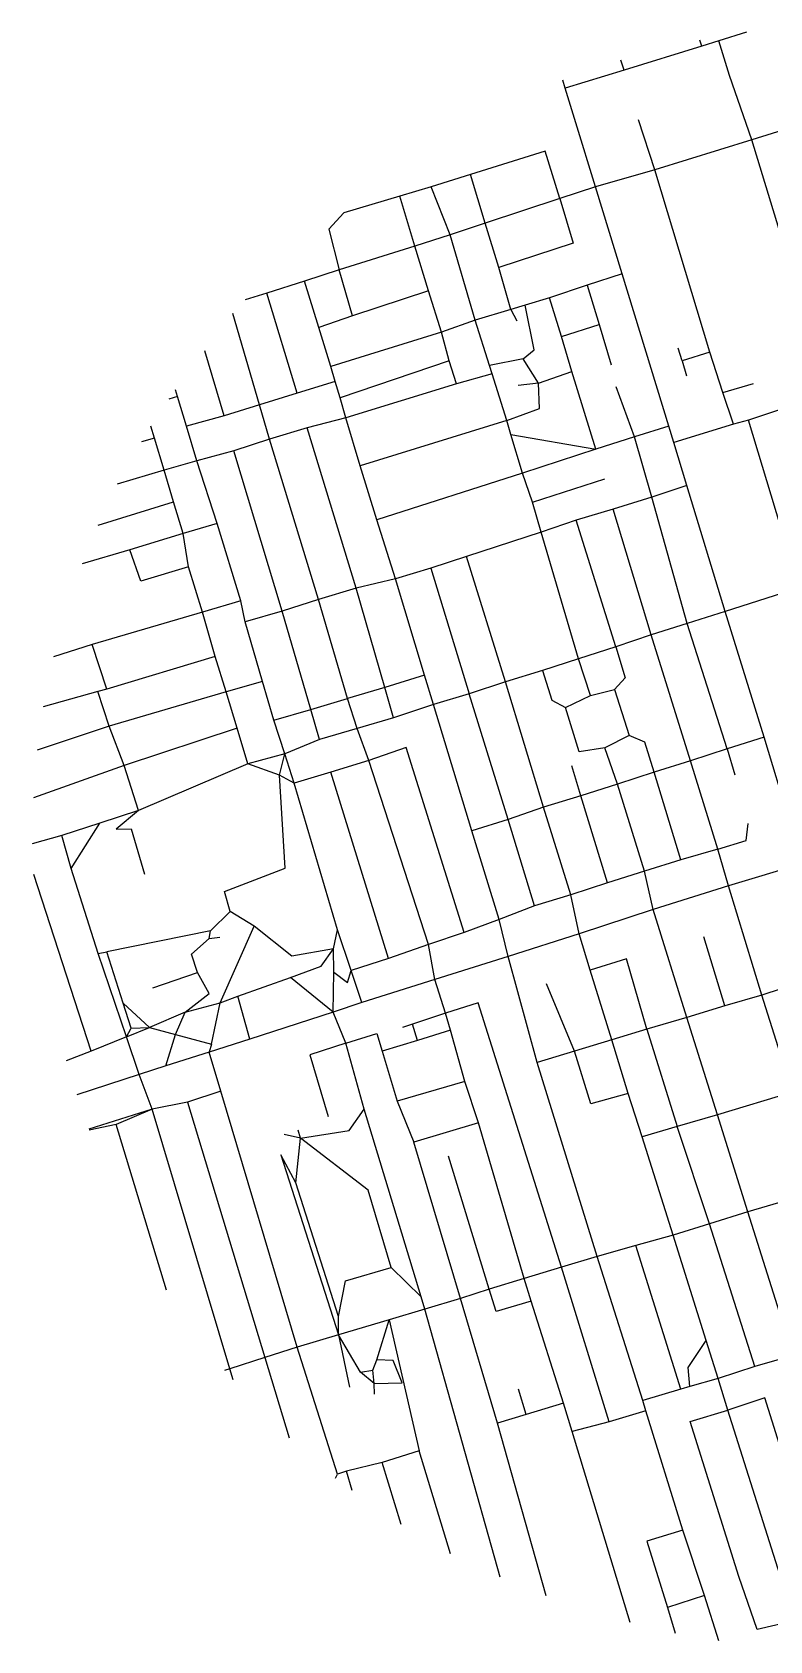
# Model space of a CAD drawing. Header units: metres. Extents: x 627085 to 629776, y 4834874 to 4837247.
# Drawn here: x 627085 to 628053, y 4834886 to 4836997 of the extents above; entities that cross this region are included whole.
import ezdxf

# ---------------------------------------------------------------- set-up
doc = ezdxf.new("R2010")
doc.units = ezdxf.units.M

msp = doc.modelspace()

# ---------------------------------------------------------------- linework, layer by layer
at = {"layer": 'ROADS'}
for points in [[(628022.2, 4836996.6), (627985.9, 4836985.3)], [(627963.5, 4836978.1), (627861.4, 4836946.7)], [(627963.5, 4836978.1), (627960.8, 4836986.2)], [(627985.9, 4836985.3), (627963.5, 4836978.1)], [(627999.9, 4836939.7), (627985.9, 4836985.3)], [(627861.4, 4836946.7), (627857.3, 4836959.7)], [(627784.3, 4836923.2), (627781, 4836933.6)], [(627861.4, 4836946.7), (627784.3, 4836923.2)], [(628028.9, 4836855.5), (627999.9, 4836939.7)], [(627798, 4836877.6), (627784.3, 4836923.2)], [(627824, 4836793.7), (627798, 4836877.6)], [(627901.6, 4836815.9), (627880.3, 4836881.7)], [(628134.6, 4836888.3), (628028.9, 4836855.5)], [(628028.9, 4836855.5), (627901.6, 4836815.9)], [(628119.7, 4836558.3), (628028.9, 4836855.5)], [(627777.3, 4836778.4), (627758, 4836840.5), (627659.8, 4836809.9)], [(627659.8, 4836809.9), (627608.1, 4836793.8)], [(627679.3, 4836745.8), (627659.8, 4836809.9)], [(627901.6, 4836815.9), (627824, 4836793.7)], [(627973.9, 4836576.7), (627901.6, 4836815.9)], [(627608.1, 4836793.8), (627566.9, 4836781.2)], [(627633.1, 4836730.7), (627608.1, 4836793.8)], [(627824, 4836793.7), (627777.3, 4836778.4)], [(627858.8, 4836679.5), (627824, 4836793.7)], [(627566.9, 4836781.2), (627493.6, 4836759.6), (627474, 4836738.3), (627487.5, 4836684.8)], [(627587, 4836716), (627566.9, 4836781.2)], [(627777.3, 4836778.4), (627679.3, 4836745.8)], [(627777.3, 4836778.4), (627794.6, 4836719.7), (627697, 4836687.7)], [(627679.3, 4836745.8), (627633.1, 4836730.7)], [(627697, 4836687.7), (627679.3, 4836745.8)], [(627633.1, 4836730.7), (627587, 4836716)], [(627665.9, 4836618.6), (627633.1, 4836730.7)], [(627587, 4836716), (627487.5, 4836684.8)], [(627604.8, 4836657), (627587, 4836716)], [(627487.5, 4836684.8), (627441.9, 4836670)], [(627505, 4836624.4), (627487.5, 4836684.8)], [(627713, 4836632.7), (627697, 4836687.7)], [(627858.8, 4836679.5), (627813.1, 4836664.6)], [(627920.1, 4836479.7), (627858.8, 4836679.5)], [(627441.9, 4836670), (627392.5, 4836654.2)], [(627460.6, 4836608.9), (627441.9, 4836670)], [(627813.1, 4836664.6), (627763.5, 4836648.2)], [(627813.1, 4836664.6), (627828.8, 4836612.9)], [(627392.5, 4836654.2), (627364.2, 4836645.6)], [(627432.4, 4836522.9), (627392.5, 4836654.2)], [(627604.8, 4836657), (627505, 4836624.4)], [(627621.7, 4836602.9), (627604.8, 4836657)], [(627731.7, 4836638.6), (627713, 4836632.7)], [(627728.9, 4836568.2), (627743.4, 4836579.9), (627731.7, 4836638.6)], [(627763.5, 4836648.2), (627731.7, 4836638.6)], [(627779.1, 4836597.3), (627763.5, 4836648.2)], [(627383, 4836507.8), (627348, 4836627.6)], [(627505, 4836624.4), (627460.6, 4836608.9)], [(627665.9, 4836618.6), (627621.7, 4836602.9)], [(627713, 4836632.7), (627665.9, 4836618.6)], [(627684.9, 4836559.3), (627665.9, 4836618.6)], [(627713, 4836632.7), (627720.7, 4836617.9)], [(627476.5, 4836557.8), (627460.6, 4836608.9)], [(627621.7, 4836602.9), (627476.5, 4836557.8)], [(627632, 4836565.2), (627621.7, 4836602.9)], [(627779.1, 4836597.3), (627828.8, 4836612.9)], [(627793, 4836551.4), (627779.1, 4836597.3)], [(627828.8, 4836612.9), (627844.4, 4836560.1)], [(627336.4, 4836493.2), (627311, 4836578.3)], [(627937.5, 4836565.6), (627932.3, 4836582.2)], [(627973.9, 4836576.7), (627937.5, 4836565.6)], [(627991.1, 4836524), (627973.9, 4836576.7)], [(627482.3, 4836538.2), (627476.5, 4836557.8)], [(627632, 4836565.2), (627488.6, 4836516.8)], [(627641.4, 4836535), (627632, 4836565.2)], [(627728.9, 4836568.2), (627684.9, 4836559.3)], [(627688.5, 4836548.2), (627684.9, 4836559.3)], [(627748.9, 4836536), (627728.9, 4836568.2)], [(627937.5, 4836565.6), (627943.5, 4836545.7)], [(627482.3, 4836538.2), (627432.4, 4836522.9)], [(627488.6, 4836516.8), (627482.3, 4836538.2)], [(627641.4, 4836535), (627496.4, 4836490.6)], [(627688.5, 4836548.2), (627641.4, 4836535)], [(627707.4, 4836487.3), (627688.5, 4836548.2)], [(627707.4, 4836487.3), (627750.6, 4836502.9), (627748.9, 4836536)], [(627748.9, 4836536), (627722.4, 4836533.2)], [(627748.9, 4836536), (627793, 4836551.4)], [(627824.2, 4836449.4), (627793, 4836551.4)], [(627875, 4836465.7), (627850.9, 4836531.2)], [(627991.1, 4836524), (628031.2, 4836535.7)], [(627275.3, 4836518.6), (627264, 4836515.1)], [(627275.3, 4836518.6), (627272.8, 4836527.2)], [(627287, 4836479.6), (627275.3, 4836518.6)], [(627432.4, 4836522.9), (627383, 4836507.8)], [(627496.4, 4836490.6), (627488.6, 4836516.8)], [(628005.1, 4836482.3), (627991.1, 4836524)], [(628130.7, 4836522.8), (628024.7, 4836487.7)], [(627336.4, 4836493.2), (627287, 4836479.6)], [(627383, 4836507.8), (627336.4, 4836493.2)], [(627396.1, 4836462.8), (627383, 4836507.8)], [(627496.4, 4836490.6), (627445.5, 4836477.6)], [(627514.9, 4836427.6), (627496.4, 4836490.6)], [(627245, 4836464), (627240.3, 4836479.8)], [(627300.6, 4836434.3), (627287, 4836479.6)], [(627445.5, 4836477.6), (627396.1, 4836462.8)], [(627509.6, 4836267), (627445.5, 4836477.6)], [(627707.4, 4836487.3), (627514.9, 4836427.6)], [(627713, 4836468.6), (627707.4, 4836487.3)], [(627728.3, 4836417.9), (627713, 4836468.6)], [(627713, 4836468.6), (627824.2, 4836449.4)], [(627920.1, 4836479.7), (627875, 4836465.7)], [(627926.8, 4836458.1), (627920.1, 4836479.7)], [(628005.1, 4836482.3), (627926.8, 4836458.1)], [(628024.7, 4836487.7), (628005.1, 4836482.3)], [(628091.3, 4836267.5), (628024.7, 4836487.7)], [(627245, 4836464), (627228.1, 4836459.1)], [(627257.8, 4836421.8), (627245, 4836464)], [(627349.1, 4836447.3), (627300.6, 4836434.3)], [(627396.1, 4836462.8), (627349.1, 4836447.3)], [(627412.6, 4836236.9), (627349.1, 4836447.3)], [(627460.3, 4836252.4), (627396.1, 4836462.8)], [(627824.2, 4836449.4), (627728.3, 4836417.9)], [(627875, 4836465.7), (627824.2, 4836449.4)], [(627897.8, 4836386.4), (627875, 4836465.7)], [(627943.9, 4836401.8), (627926.8, 4836458.1)], [(627300.6, 4836434.3), (627257.8, 4836421.8)], [(627327.4, 4836352), (627300.6, 4836434.3)], [(627536.7, 4836356.7), (627514.9, 4836427.6)], [(627257.8, 4836421.8), (627196.1, 4836403.5)], [(627270.1, 4836380.6), (627257.8, 4836421.8)], [(627728.3, 4836417.9), (627536.7, 4836356.7)], [(627741.3, 4836379.8), (627728.3, 4836417.9)], [(627741.3, 4836379.8), (627836.2, 4836410.7)], [(627897.8, 4836386.4), (627846.9, 4836370.7)], [(627943.9, 4836401.8), (627897.8, 4836386.4)], [(627944.4, 4836220.9), (627897.8, 4836386.4)], [(627993.9, 4836236.6), (627943.9, 4836401.8)], [(627171, 4836349.6), (627270.1, 4836380.6)], [(627282.9, 4836338.9), (627270.1, 4836380.6)], [(627752.6, 4836340.7), (627741.3, 4836379.8)], [(627846.9, 4836370.7), (627798.6, 4836356.2)], [(627897.1, 4836205.9), (627846.9, 4836370.7)], [(627327.4, 4836352), (627282.9, 4836338.9)], [(627358.3, 4836250.5), (627327.4, 4836352)], [(627561.4, 4836279.2), (627536.7, 4836356.7)], [(627798.6, 4836356.2), (627752.6, 4836340.7)], [(627850.6, 4836190.2), (627798.6, 4836356.2)], [(627282.9, 4836338.9), (627212.8, 4836317.5)], [(627289.7, 4836295), (627282.9, 4836338.9)], [(627752.6, 4836340.7), (627654.6, 4836308.6)], [(627801.8, 4836174.6), (627752.6, 4836340.7)], [(627212.8, 4836317.5), (627150, 4836298.9)], [(627289.7, 4836295), (627227.2, 4836276.4), (627212.8, 4836317.5)], [(627654.6, 4836308.6), (627608, 4836293.5)], [(627705.8, 4836144.3), (627654.6, 4836308.6)], [(627308, 4836235.7), (627289.7, 4836295)], [(627561.4, 4836279.2), (627509.6, 4836267)], [(627608, 4836293.5), (627561.4, 4836279.2)], [(627599.4, 4836153.1), (627561.4, 4836279.2)], [(627608, 4836293.5), (627658.3, 4836128.6)], [(627509.6, 4836267), (627460.3, 4836252.4)], [(627547.2, 4836137), (627509.6, 4836267)], [(628091.3, 4836267.5), (627993.9, 4836236.6)], [(627308, 4836235.7), (627163.2, 4836193.2)], [(627358.3, 4836250.5), (627308, 4836235.7)], [(627324.6, 4836177.4), (627308, 4836235.7)], [(627364.3, 4836223), (627358.3, 4836250.5)], [(627412.6, 4836236.9), (627364.3, 4836223)], [(627460.3, 4836252.4), (627412.6, 4836236.9)], [(627450.1, 4836108.1), (627412.6, 4836236.9)], [(627498.6, 4836122.5), (627460.3, 4836252.4)], [(627993.9, 4836236.6), (627944.4, 4836220.9)], [(628045.1, 4836071.7), (627993.9, 4836236.6)], [(627386.7, 4836144.8), (627364.3, 4836223)], [(627944.4, 4836220.9), (627897.1, 4836205.9)], [(627996.6, 4836056.5), (627944.4, 4836220.9)], [(627163.2, 4836193.2), (627112.7, 4836176.9)], [(627182.5, 4836134.8), (627163.2, 4836193.2)], [(627897.1, 4836205.9), (627850.6, 4836190.2)], [(627948.5, 4836040.8), (627897.1, 4836205.9)], [(627324.6, 4836177.4), (627182.5, 4836134.8)], [(627339.1, 4836131.2), (627324.6, 4836177.4)], [(627801.8, 4836174.6), (627754.4, 4836159.3)], [(627850.6, 4836190.2), (627801.8, 4836174.6)], [(627817.4, 4836126.4), (627801.8, 4836174.6)], [(627850.6, 4836190.2), (627862.8, 4836149.7), (627848.8, 4836134)], [(627599.4, 4836153.1), (627547.2, 4836137)], [(627611.5, 4836114.5), (627599.4, 4836153.1)], [(627754.4, 4836159.3), (627705.8, 4836144.3)], [(627754.4, 4836159.3), (627766.5, 4836120.4), (627784.4, 4836110.7)], [(627170.7, 4836131.4), (627099, 4836111.3)], [(627182.5, 4836134.8), (627170.7, 4836131.4)], [(627185.5, 4836086), (627170.7, 4836131.4)], [(627339.1, 4836131.2), (627185.5, 4836086)], [(627386.7, 4836144.8), (627339.1, 4836131.2)], [(627353.7, 4836083.5), (627339.1, 4836131.2)], [(627401.7, 4836093.9), (627386.7, 4836144.8)], [(627547.2, 4836137), (627498.6, 4836122.5)], [(627559, 4836097.2), (627547.2, 4836137)], [(627705.8, 4836144.3), (627658.3, 4836128.6)], [(627755.6, 4835979.9), (627705.8, 4836144.3)], [(627817.4, 4836126.4), (627848.8, 4836134)], [(627848.8, 4836134), (627867.9, 4836073.7)], [(627450.1, 4836108.1), (627498.6, 4836122.5)], [(627510.9, 4836082.9), (627498.6, 4836122.5)], [(627611.5, 4836114.5), (627559, 4836097.2)], [(627658.3, 4836128.6), (627611.5, 4836114.5)], [(627661.8, 4835948.9), (627611.5, 4836114.5)], [(627709.4, 4835963.5), (627658.3, 4836128.6)], [(627784.4, 4836110.7), (627817.4, 4836126.4)], [(627836.2, 4836057.8), (627802.4, 4836052.6), (627784.4, 4836110.7)], [(627401.7, 4836093.9), (627450.1, 4836108.1)], [(627416, 4836050), (627401.7, 4836093.9)], [(627461.8, 4836068.5), (627450.1, 4836108.1)], [(627559, 4836097.2), (627510.9, 4836082.9)], [(627185.5, 4836086), (627091, 4836054.8)], [(627205.5, 4836034.5), (627185.5, 4836086)], [(627353.7, 4836083.5), (627205.5, 4836034.5)], [(627367.6, 4836036.7), (627353.7, 4836083.5)], [(627461.8, 4836068.5), (627416, 4836050)], [(627510.9, 4836082.9), (627461.8, 4836068.5)], [(627526.6, 4836041), (627510.9, 4836082.9)], [(627867.9, 4836073.7), (627836.2, 4836057.8)], [(627901, 4836025.7), (627888.6, 4836065.3), (627867.9, 4836073.7)], [(628045.1, 4836071.7), (627996.6, 4836056.5)], [(628078.1, 4835963.4), (628045.1, 4836071.7)], [(627416, 4836050), (627367.6, 4836036.7)], [(627409.2, 4836021.6), (627416, 4836050)], [(627428.5, 4836011.5), (627416, 4836050)], [(627651.4, 4835815.3), (627575.3, 4836057.9), (627526.6, 4836041)], [(627852.8, 4836010), (627836.2, 4836057.8)], [(627996.6, 4836056.5), (627948.5, 4836040.8)], [(627996.6, 4836056.5), (628006.8, 4836022.1)], [(627205.5, 4836034.5), (627086.5, 4835992.1)], [(627224.1, 4835975.5), (627205.5, 4836034.5)], [(627367.6, 4836036.7), (627224.1, 4835975.5)], [(627409.2, 4836021.6), (627367.6, 4836036.7)], [(627476.7, 4836025.6), (627428.5, 4836011.5)], [(627526.6, 4836041), (627476.7, 4836025.6)], [(627552.4, 4835781.5), (627476.7, 4836025.6)], [(627604.7, 4835799.8), (627526.6, 4836041)], [(627804.6, 4835994.5), (627792.9, 4836034)], [(627901, 4836025.7), (627852.8, 4836010)], [(627948.5, 4836040.8), (627901, 4836025.7)], [(627936, 4835910.8), (627901, 4836025.7)], [(627984.3, 4835924.9), (627948.5, 4836040.8)], [(627344.3, 4835843.1), (627337, 4835869.2), (627416.8, 4835899.7), (627409.2, 4836021.6)], [(627428.5, 4836011.5), (627409.2, 4836021.6)], [(627485.1, 4835819.1), (627428.5, 4836011.5)], [(627852.8, 4836010), (627804.6, 4835994.5)], [(627888.1, 4835896), (627852.8, 4836010)], [(627804.6, 4835994.5), (627755.6, 4835979.9)], [(627839.6, 4835880.4), (627804.6, 4835994.5)], [(627224.1, 4835975.5), (627173.3, 4835958.8)], [(627224.1, 4835975.5), (627194.8, 4835951.1), (627214.3, 4835951.3), (627231.8, 4835892.1)], [(627709.4, 4835963.5), (627661.8, 4835948.9)], [(627755.6, 4835979.9), (627709.4, 4835963.5)], [(627743.7, 4835850.2), (627709.4, 4835963.5)], [(627791.5, 4835864.7), (627755.6, 4835979.9)], [(627123.7, 4835942.6), (627084.6, 4835931.8)], [(627173.3, 4835958.8), (627123.7, 4835942.6)], [(627135.8, 4835899.2), (627123.7, 4835942.6)], [(627135.8, 4835899.2), (627173.3, 4835958.8)], [(627697.5, 4835832.5), (627661.8, 4835948.9)], [(627984.3, 4835924.9), (628021.7, 4835936.1), (628024.4, 4835958.4)], [(627984.3, 4835924.9), (627936, 4835910.8)], [(627998.6, 4835876.7), (627984.3, 4835924.9)], [(627171.4, 4835787.8), (627135.8, 4835899.2)], [(627936, 4835910.8), (627888.1, 4835896)], [(628096.1, 4835906), (627998.6, 4835876.7)], [(627161.8, 4835659.6), (627086.8, 4835891.5)], [(627839.6, 4835880.4), (627791.5, 4835864.7)], [(627888.1, 4835896), (627839.6, 4835880.4)], [(627899.5, 4835845.6), (627888.1, 4835896)], [(627998.6, 4835876.7), (627899.5, 4835845.6)], [(628042.1, 4835733.4), (627998.6, 4835876.7)], [(627791.5, 4835864.7), (627743.7, 4835850.2)], [(627802.4, 4835813.7), (627791.5, 4835864.7)], [(627318.5, 4835817.8), (627344.3, 4835843.1)], [(627375.8, 4835823.8), (627344.3, 4835843.1)], [(627743.7, 4835850.2), (627697.5, 4835832.5)], [(627899.5, 4835845.6), (627802.4, 4835813.7)], [(627943.8, 4835704.1), (627899.5, 4835845.6)], [(627318.5, 4835817.8), (627182.4, 4835790.2)], [(627316.9, 4835807.6), (627318.5, 4835817.8)], [(627331.5, 4835723.2), (627375.8, 4835823.8)], [(627480.2, 4835793.8), (627425.5, 4835784.2), (627375.8, 4835823.8)], [(627480.2, 4835793.8), (627485.1, 4835819.1)], [(627503.3, 4835765.7), (627485.1, 4835819.1)], [(627651.4, 4835815.3), (627604.7, 4835799.8)], [(627697.5, 4835832.5), (627651.4, 4835815.3)], [(627709.4, 4835783.8), (627697.5, 4835832.5)], [(627802.4, 4835813.7), (627709.4, 4835783.8)], [(627816.9, 4835766.1), (627802.4, 4835813.7)], [(627301.4, 4835763), (627293.6, 4835787.1), (627316.9, 4835807.6)], [(627316.9, 4835807.6), (627331, 4835809.5)], [(627423.5, 4835756.3), (627463.7, 4835771.2), (627480.2, 4835793.8)], [(627480.3, 4835763.5), (627480.2, 4835793.8)], [(627604.7, 4835799.8), (627552.4, 4835781.5)], [(627613.2, 4835753.9), (627604.7, 4835799.8)], [(627993.8, 4835719.1), (627966.1, 4835809.9)], [(627171.4, 4835787.8), (627182.4, 4835790.2)], [(627208.4, 4835678.4), (627171.4, 4835787.8)], [(627204, 4835722.7), (627182.4, 4835790.2)], [(627552.4, 4835781.5), (627503.3, 4835765.7)], [(627709.4, 4835783.8), (627613.2, 4835753.9)], [(627747.2, 4835645), (627709.4, 4835783.8)], [(627891.4, 4835688.5), (627864.4, 4835780.7), (627816.9, 4835766.1)], [(627242.8, 4835742.9), (627301.4, 4835763)], [(627285.5, 4835710.8), (627316.8, 4835735.4), (627301.4, 4835763)], [(627354.7, 4835732.1), (627423.5, 4835756.3)], [(627479.4, 4835710.9), (627423.5, 4835756.3)], [(627479.4, 4835710.9), (627480.3, 4835763.5)], [(627480.3, 4835763.5), (627498.5, 4835749.7), (627503.3, 4835765.7)], [(627517.2, 4835723.5), (627503.3, 4835765.7)], [(627613.2, 4835753.9), (627517.2, 4835723.5)], [(627627, 4835709.6), (627613.2, 4835753.9)], [(627845.5, 4835674.6), (627816.9, 4835766.1)], [(627331.5, 4835723.2), (627354.7, 4835732.1)], [(627370.2, 4835675.6), (627354.7, 4835732.1)], [(627796.4, 4835659.7), (627759.4, 4835748.2)], [(628042.1, 4835733.4), (627993.8, 4835719.1)], [(628091.5, 4835749.5), (628042.1, 4835733.4)], [(628082.3, 4835606), (628042.1, 4835733.4)], [(627214.3, 4835689.8), (627204, 4835722.7)], [(627238.5, 4835690.9), (627204, 4835722.7)], [(627285.5, 4835710.8), (627238.5, 4835690.9)], [(627272.8, 4835681.8), (627285.5, 4835710.8)], [(627285.5, 4835710.8), (627331.5, 4835723.2)], [(627319.9, 4835669.1), (627331.5, 4835723.2)], [(627479.4, 4835710.9), (627370.2, 4835675.6)], [(627517.2, 4835723.5), (627479.4, 4835710.9)], [(627496.4, 4835670.4), (627479.4, 4835710.9)], [(627627, 4835709.6), (627583.7, 4835695)], [(627779.1, 4835376.3), (627670, 4835723), (627627, 4835709.6)], [(627633.8, 4835687.2), (627627, 4835709.6)], [(627993.8, 4835719.1), (627943.8, 4835704.1)], [(627208.4, 4835678.4), (627238.5, 4835690.9)], [(627208.4, 4835678.4), (627214.3, 4835689.8)], [(627214.3, 4835689.8), (627238.5, 4835690.9)], [(627238.5, 4835690.9), (627272.8, 4835681.8)], [(627583.7, 4835695), (627570.5, 4835690.9)], [(627590.3, 4835673.8), (627583.7, 4835695)], [(627633.8, 4835687.2), (627590.3, 4835673.8)], [(627652.2, 4835619.8), (627633.8, 4835687.2)], [(627891.4, 4835688.5), (627845.5, 4835674.6)], [(627943.8, 4835704.1), (627891.4, 4835688.5)], [(627891.4, 4835688.5), (627931.3, 4835560.8)], [(627984.1, 4835576.4), (627943.8, 4835704.1)], [(627208.4, 4835678.4), (627161.8, 4835659.6)], [(627225.1, 4835629.2), (627208.4, 4835678.4)], [(627260, 4835640.3), (627272.8, 4835681.8)], [(627272.8, 4835681.8), (627319.9, 4835669.1)], [(627370.2, 4835675.6), (627316.9, 4835658.4)], [(627319.9, 4835669.1), (627316.9, 4835658.4)], [(627496.4, 4835670.4), (627449.2, 4835654.9), (627473, 4835574)], [(627496.4, 4835670.4), (627536.9, 4835682.9), (627543.9, 4835659.6)], [(627520.4, 4835583.7), (627496.4, 4835670.4)], [(627590.3, 4835673.8), (627543.9, 4835659.6)], [(627845.5, 4835674.6), (627796.4, 4835659.7)], [(627866.7, 4835604.2), (627845.5, 4835674.6)], [(627161.8, 4835659.6), (627129.4, 4835647)], [(627316.9, 4835658.4), (627260, 4835640.3)], [(627332.2, 4835607.4), (627316.9, 4835658.4)], [(627543.9, 4835659.6), (627563.6, 4835594.2)], [(627796.4, 4835659.7), (627747.2, 4835645)], [(627825.9, 4835390.4), (627747.2, 4835645)], [(627866.7, 4835604.2), (627817.6, 4835590.6), (627796.4, 4835659.7)], [(627225.1, 4835629.2), (627143.2, 4835602.5)], [(627260, 4835640.3), (627225.1, 4835629.2)], [(627242.1, 4835583.7), (627225.1, 4835629.2)], [(627332.2, 4835607.4), (627288.4, 4835592.8)], [(627432.2, 4835271.5), (627332.2, 4835607.4)], [(627652.2, 4835619.8), (627563.6, 4835594.2)], [(627670.2, 4835565.9), (627652.2, 4835619.8)], [(627885.2, 4835547.5), (627866.7, 4835604.2)], [(628082.3, 4835606), (627984.1, 4835576.4)], [(627242.1, 4835583.7), (627158.9, 4835557.2)], [(627242.1, 4835583.7), (627194.8, 4835563.7)], [(627288.4, 4835592.8), (627242.1, 4835583.7)], [(627343.8, 4835242.8), (627242.1, 4835583.7)], [(627288.4, 4835592.8), (627389.8, 4835257.8)], [(627436.9, 4835545.4), (627500.7, 4835555.7), (627520.4, 4835583.7)], [(627594.9, 4835337.6), (627520.4, 4835583.7)], [(627563.6, 4835594.2), (627585.6, 4835540.3)], [(627194.8, 4835563.7), (627159.3, 4835555.9)], [(627260.7, 4835346), (627194.8, 4835563.7)], [(627670.2, 4835565.9), (627585.6, 4835540.3)], [(627730.5, 4835361.7), (627670.2, 4835565.9)], [(627931.3, 4835560.8), (627885.2, 4835547.5)], [(627984.1, 4835576.4), (627931.3, 4835560.8)], [(627973.6, 4835433), (627931.3, 4835560.8)], [(628023.9, 4835449.1), (627984.1, 4835576.4)], [(627436.9, 4835545.4), (627415.1, 4835550.2)], [(627430.7, 4835486.8), (627436.9, 4835545.4)], [(627436.9, 4835545.4), (627433.7, 4835555.9)], [(627555.8, 4835376.1), (627525.4, 4835477.5), (627436.9, 4835545.4)], [(627646.7, 4835335.1), (627585.6, 4835540.3)], [(627926, 4835418.4), (627885.2, 4835547.5)], [(627430.7, 4835486.8), (627410.9, 4835523.8), (627486.5, 4835287.5)], [(627684.4, 4835347.3), (627631.1, 4835521.9)], [(627486.5, 4835311.8), (627430.7, 4835486.8)], [(628074.5, 4835463.9), (628023.9, 4835449.1)], [(628023.9, 4835449.1), (627973.6, 4835433)], [(628083.3, 4835260.5), (628023.9, 4835449.1)], [(627926, 4835418.4), (627876.7, 4835404.8)], [(627973.6, 4835433), (627926, 4835418.4)], [(627969.3, 4835280.3), (627926, 4835418.4)], [(628032.9, 4835246.2), (627973.6, 4835433)], [(627876.7, 4835404.8), (627825.9, 4835390.4)], [(627935.8, 4835216.3), (627876.7, 4835404.8)], [(627486.5, 4835311.8), (627495.7, 4835358.5), (627555.8, 4835376.1)], [(627594.9, 4835337.6), (627555.8, 4835376.1)], [(627779.1, 4835376.3), (627730.5, 4835361.7)], [(627825.9, 4835390.4), (627779.1, 4835376.3)], [(627842, 4835173.5), (627779.1, 4835376.3)], [(627886, 4835201.6), (627825.9, 4835390.4)], [(627730.5, 4835361.7), (627684.4, 4835347.3)], [(627739.6, 4835331.8), (627730.5, 4835361.7)], [(627599.9, 4835321.1), (627594.9, 4835337.6)], [(627646.7, 4835335.1), (627599.9, 4835321.1)], [(627684.4, 4835347.3), (627646.7, 4835335.1)], [(627695.4, 4835171.7), (627646.7, 4835335.1)], [(627739.6, 4835331.8), (627693.5, 4835318.1), (627684.4, 4835347.3)], [(627782, 4835197.9), (627739.6, 4835331.8)], [(627486.5, 4835287.5), (627486.5, 4835311.8)], [(627553.1, 4835307.2), (627486.5, 4835287.5)], [(627537, 4835254.7), (627553.1, 4835307.2)], [(627599.9, 4835321.1), (627553.1, 4835307.2)], [(627553.1, 4835307.2), (627592.5, 4835135.2)], [(627698.7, 4834969.5), (627599.9, 4835321.1)], [(627486.5, 4835287.5), (627432.2, 4835271.5)], [(627486.5, 4835287.5), (627501.1, 4835218.8)], [(627515.6, 4835238.4), (627486.5, 4835287.5)], [(627432.2, 4835271.5), (627389.8, 4835257.8)], [(627485.2, 4835104.8), (627432.2, 4835271.5)], [(627947.6, 4835219.8), (627945.7, 4835244.9), (627969.3, 4835280.3)], [(627985, 4835230.5), (627969.3, 4835280.3)], [(627389.8, 4835257.8), (627343.8, 4835242.8)], [(627389.8, 4835257.8), (627421.9, 4835152.3)], [(627531.7, 4835241.2), (627537, 4835254.7)], [(627533.3, 4835223.9), (627570, 4835224.4), (627558.2, 4835253.8), (627537, 4835254.7)], [(628032.9, 4835246.2), (627985, 4835230.5)], [(628083.3, 4835260.5), (628032.9, 4835246.2)], [(627343.8, 4835242.8), (627336.9, 4835240.8)], [(627348.3, 4835228.4), (627343.8, 4835242.8)], [(627515.6, 4835238.4), (627531.7, 4835241.2)], [(627533.3, 4835223.9), (627515.6, 4835238.4)], [(627533.3, 4835223.9), (627531.7, 4835241.2)], [(627533.9, 4835209.9), (627533.3, 4835223.9)], [(627985, 4835230.5), (627947.6, 4835219.8)], [(627997.6, 4835188.6), (627985, 4835230.5)], [(627733.1, 4835183.1), (627722.9, 4835216.2)], [(627935.8, 4835216.3), (627886, 4835201.6)], [(627890.1, 4835187.9), (627886, 4835201.6)], [(627947.6, 4835219.8), (627935.8, 4835216.3)], [(628085, 4834912.5), (628134.3, 4834923.6), (628046, 4835205.1), (627997.6, 4835188.6)], [(627733.1, 4835183.1), (627695.4, 4835171.7)], [(627782, 4835197.9), (627733.1, 4835183.1)], [(627793.1, 4835160.6), (627782, 4835197.9)], [(627890.1, 4835187.9), (627842, 4835173.5)], [(627938.5, 4835031.4), (627890.1, 4835187.9)], [(628085, 4834912.5), (628036.1, 4834901.1), (628012.2, 4834970.5), (627948.2, 4835174.1), (627997.6, 4835188.6)], [(628085, 4834912.5), (627997.6, 4835188.6)], [(627759.2, 4834945.2), (627695.4, 4835171.7)], [(627842, 4835173.5), (627793.1, 4835160.6)], [(627869.3, 4834910.2), (627793.1, 4835160.6)], [(627543.7, 4835120), (627496.9, 4835108.8)], [(627592.5, 4835135.2), (627543.7, 4835120)], [(627568.8, 4835038.6), (627543.7, 4835120)], [(627633.7, 4835000.1), (627592.5, 4835135.2)], [(627482.7, 4835099.4), (627485.2, 4835104.8)], [(627496.9, 4835108.8), (627485.2, 4835104.8)], [(627504.5, 4835083.4), (627496.9, 4835108.8)], [(627938.5, 4835031.4), (627891.3, 4835016.8), (627918.2, 4834929.9)], [(627966.9, 4834945.5), (627938.5, 4835031.4)], [(627966.9, 4834945.5), (627918.2, 4834929.9)], [(627918.2, 4834929.9), (627928.4, 4834896.1)], [(627985.7, 4834886.1), (627966.9, 4834945.5)]]:
    msp.add_lwpolyline(points, dxfattribs=at)

doc.saveas('drawing.dxf')
